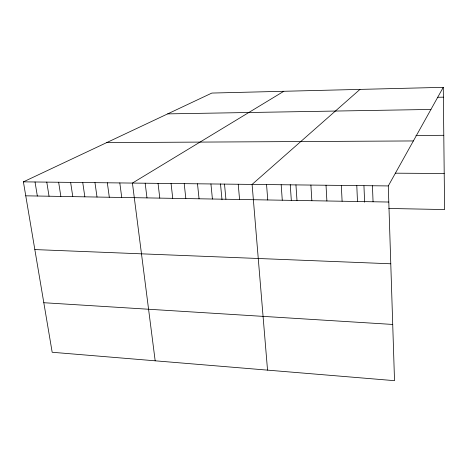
<?xml version="1.0" encoding="UTF-8"?>
<svg xmlns="http://www.w3.org/2000/svg" width="468" height="468" viewBox="0 0 468 468"><rect width="100%" height="100%" fill="white"/><g stroke="black" fill="none" stroke-linecap="round" stroke-linejoin="round"><path stroke-width="0.7" d="M388.288 185.931L443.266 87.335L211.864 93.062L23.4 181.853L52.176 352.264L394.518 380.665L388.288 185.931L23.4 181.853M359.98 89.394L252.1 184.41L267.538 370.13M283.819 91.283L132.426 183.07L155.177 360.81M437.539 97.285L443.371 97.163M167.696 113.876L430.934 109.442M415.941 135.504L443.787 135.299M106.722 142.6L413.373 140.944M395.302 173.183L444.208 173.493M25.758 195.823L388.803 202.036M388.738 208.465L444.6 209.559L443.266 87.335M34.837 249.573L390.774 263.782M43.811 302.72L392.716 324.447M35.03 181.982L37.341 196.016M46.782 182.111L49.041 196.221M58.646 182.245L60.852 196.42M70.633 182.38L72.786 196.624M82.742 182.514L84.843 196.835M94.969 182.655L97.016 197.04M107.33 182.789L109.313 197.25M119.814 182.929L121.738 197.467M145.168 183.21L146.975 197.894M158.044 183.357L159.793 198.116M171.06 183.503L172.745 198.338M184.211 183.649L185.831 198.561M197.502 183.795L199.052 198.789M210.933 183.947L212.419 199.017M220.492 183.889L221.996 199.748M224.505 184.099L225.921 199.251M238.23 184.252L239.575 199.485M266.555 184.567L267.749 199.965M281.169 184.731L282.286 200.216M290.242 184.661L291.312 200.245M295.946 184.895L296.987 200.468M310.898 185.065L311.852 200.719M326.02 185.234L326.892 200.977M341.318 185.404L342.102 201.24M356.791 185.58L357.488 201.503M363.952 185.872L364.625 202.223M372.446 185.755L373.055 201.766"/></g></svg>
